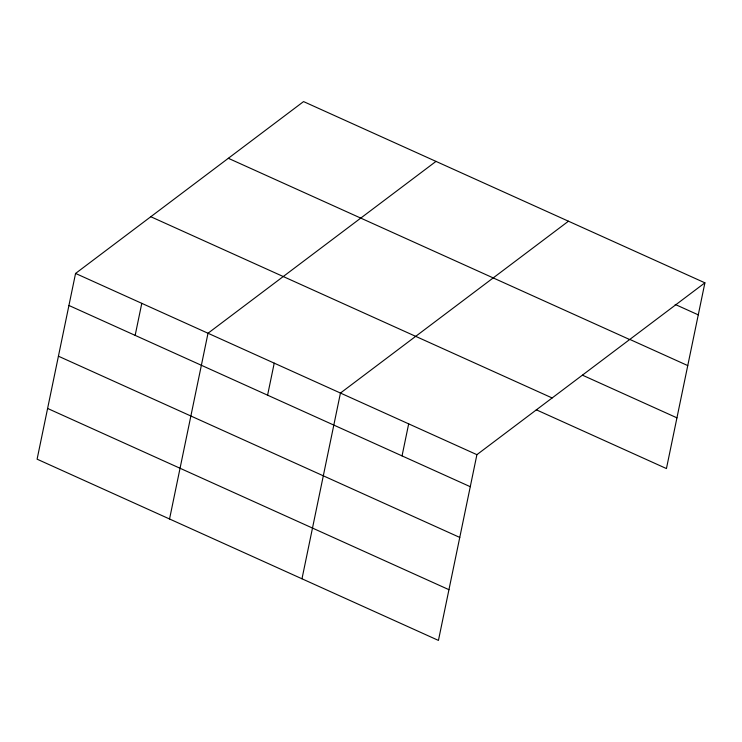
<?xml version="1.0" encoding="UTF-8"?>
<svg xmlns="http://www.w3.org/2000/svg" width="742" height="742" viewBox="0 0 742 742"><rect width="100%" height="100%" fill="white"/><g stroke="black" fill="none" stroke-linecap="round" stroke-linejoin="round"><path stroke-width="1.11" d="M75.563 273.436L37.1 459.177L438.439 640.411L476.902 454.67L704.9 282.823L303.561 101.589L75.563 273.436L476.902 454.67M135.155 335.375L141.787 303.339M169.547 518.983L208.01 333.241L435.999 161.394M267.593 395.18L274.225 363.144M301.985 578.788L340.448 393.056L568.446 221.209M402.043 455.894L408.675 423.858M704.9 282.823L666.437 468.564L536.281 409.788M675.174 304.433L698.268 314.858M630.032 339.511L687.76 365.583M228.323 158.296L629.661 339.539M582.47 375.183L676.936 417.839M150.802 216.729L552.141 397.962M68.932 305.472L470.27 486.706M58.423 356.197L459.771 537.431M47.609 408.452L448.947 589.686"/></g></svg>
